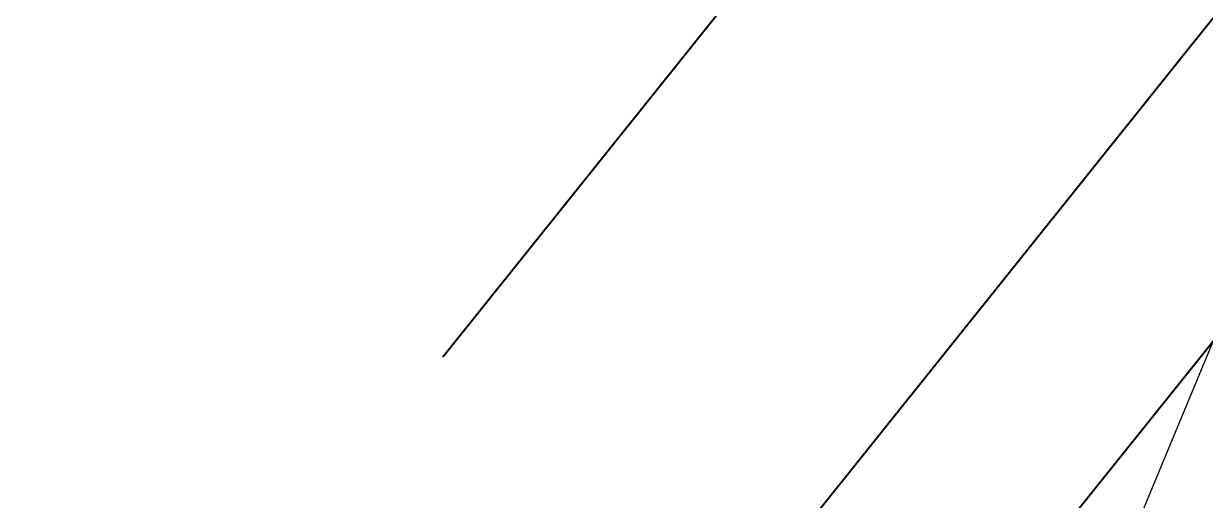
# Model space of a CAD drawing. Header units: millimetres. Extents: x 832508 to 836017, y 816085 to 819654.
# Drawn here: x 834732.2 to 834826.5, y 818422.6 to 818460.6 of the extents above; entities that cross this region are included whole.
import ezdxf

# ---------------------------------------------------------------- set-up
doc = ezdxf.new("R2010")
doc.units = ezdxf.units.MM
doc.header["$LTSCALE"] = 10
doc.linetypes.add('HIDDEN', pattern=[9.524999999999999, 6.35, -3.175])
doc.layers.add('DLN030_1', color=1, linetype='Continuous')
doc.layers.add('DLN_140', color=1, linetype='Continuous', lineweight=5)
doc.styles.get("Standard").update_dxf_attribs({"font": 'arial.ttf'})
doc.dimstyles.new('ISO-25', dxfattribs={"dimtxt": 2.5, "dimasz": 2.5, "dimexe": 1.25, "dimexo": 0.625, "dimtad": 1, "dimdec": 3, "dimdsep": 46, "dimtxsty": 'Standard', "dimcen": 2.5, "dimadec": 4, "dimazin": 0, "dimtfac": 1, "dimtdec": 3, "dimtmove": 2, "dimatfit": 3, "dimfxl": 0, "dimarcsym": 0})

# ---------------------------------------------------------------- blocks, each defined once
blk = doc.blocks.new('*D29')
at = {"layer": 'Defpoints', "color": 0}
for p in [(834415.70200535, 817921.9328316483), (834411.5932183428, 817916.8057610883), (834435.9183372735, 817897.3118353769)]:
    blk.add_point(p, dxfattribs=at)
at = {"layer": 'DLN030_1', "color": 0, "linetype": 'Continuous', "lineweight": -2}
for p, q in [((834802.4410765069, 818404.517716825), (835197.3977216783, 818897.3567431218)), ((834826.7661954376, 818385.0237911136), (835221.722840609, 818877.8628174104)), ((834440.0271242808, 817902.4389059369), (834415.70200535, 817921.9328316483))]:
    blk.add_line(p, q, dxfattribs=at)
at = {"layer": 'DLN030_1', "color": 0, "insert": (835796.6308270411, 819620.1744294369), "char_height": 2.5, "attachment_point": 5, "rotation": 321.2916362441768}
blk.add_mtext('30 m', dxfattribs=at)
blk = doc.blocks.new('*D30')
at = {"layer": 'Defpoints', "color": 0}
for p in [(834403.1396294252, 817932.0002037215), (834399.030842411, 817926.8731331569), (834411.5932183425, 817916.805761088)]:
    blk.add_point(p, dxfattribs=at)
at = {"layer": 'DLN030_1', "color": 0, "linetype": 'Continuous', "lineweight": -2}
for p, q in [((834789.8787007614, 818414.5850887443), (835184.835346126, 818907.4241148965)), ((834802.4410766929, 818404.5177166755), (835197.3977220482, 818897.3567428159)), ((834415.7020053475, 817921.932831641), (834403.1396294252, 817932.0002037215))]:
    blk.add_line(p, q, dxfattribs=at)
at = {"layer": 'DLN030_1', "color": 0, "insert": (834410.8652760262, 817928.7331312639), "char_height": 2.5, "attachment_point": 5, "rotation": 321.2916362222885}
blk.add_mtext('AEL TUNNEL', dxfattribs=at)
blk = doc.blocks.new('*D31')
at = {"layer": 'Defpoints', "color": 0}
for p in [(834378.9167844658, 817951.4121680172), (834374.8079974528, 817946.2850974542), (834399.030842411, 817926.8731331569)]:
    blk.add_point(p, dxfattribs=at)
at = {"layer": 'DLN030_1', "color": 0, "linetype": 'Continuous', "lineweight": -2}
for p, q in [((834765.6558558032, 818433.9970530417), (835160.6125011665, 818926.8360791921)), ((834789.8787007614, 818414.5850887443), (835184.8353461189, 818907.4241148876)), ((834403.1396294181, 817932.0002037126), (834378.9167844658, 817951.4121680172))]:
    blk.add_line(p, q, dxfattribs=at)
at = {"layer": 'DLN030_1', "color": 0, "insert": (835759.7944698201, 819649.6947459864), "char_height": 2.5, "attachment_point": 5, "rotation": 321.2916362222885}
blk.add_mtext('30 m', dxfattribs=at)

msp = doc.modelspace()

# ---------------------------------------------------------------- linework, layer by layer
at = {"layer": 'DLN_140', "color": 6, "linetype": 'HIDDEN', "ltscale": 2}
msp.add_lwpolyline([(834574.6431746212, 818067.9279630727), (834585.340688276, 818084.9533315327), (834592.4937734947, 818096.9841149914), (834598.9871399777, 818108.6988435137), (834606.3012521492, 818122.7366484745), (834611.6991691539, 818133.5992118535), (834616.7051360537, 818145.5484515743), (834618.5350409833, 818149.9164334462), (834621.711102952, 818157.4976912951), (834627.057602431, 818172.4442823158), (834631.6121835664, 818185.1769986973), (834639.6863402429, 818207.7489858733), (834719.0250677908, 818175.0440756312), (834829.4361638981, 818440.8990153195)], dxfattribs=at)

# ---------------------------------------------------------------- dimensions: what is measured, and where the dimension line sits
at = {"layer": 'DLN030_1'}
dim = msp.add_linear_dim(base=(834378.9167844658, 817951.4121680172), p1=(834399.0308424111, 817926.8731331569), p2=(834374.8079974528, 817946.2850974542), angle=321.2916362222884, text='30 m', dimstyle='ISO-25', override={"dimscale": 1000, "dimtxt": 0.0025, "dimasz": 0.0015, "dimfxl": 15, "dimarcsym": 2}, dxfattribs=at)
dim.commit()
dim.dimension.update_dxf_attribs({"geometry": '*D31', "text_midpoint": (835759.7944698201, 819649.6947459864)})
dim = msp.add_aligned_dim(p1=(834435.9183372734, 817897.3118353768), p2=(834411.5932183426, 817916.8057610882), distance=-6.570310738511872, text='30 m', dimstyle='ISO-25', override={"dimscale": 1000, "dimtxt": 0.0025, "dimasz": 0.0015, "dimfxl": 15, "dimarcsym": 2}, dxfattribs=at)
dim.commit()
dim.dimension.update_dxf_attribs({"geometry": '*D29', "text_midpoint": (835796.6308270411, 819620.1744294369)})
dim = msp.add_linear_dim(base=(834403.1396294252, 817932.0002037215), p1=(834411.5932183426, 817916.8057610882), p2=(834399.0308424111, 817926.8731331569), angle=321.2916362222884, text='AEL TUNNEL', dimstyle='ISO-25', override={"dimscale": 1000, "dimtxt": 0.0025, "dimasz": 0.0015, "dimfxl": 15, "dimarcsym": 2}, dxfattribs=at)
dim.commit()
dim.dimension.update_dxf_attribs({"geometry": '*D30', "text_midpoint": (834410.8652760262, 817928.7331312639), "dimtype": 160})

doc.saveas('drawing.dxf')
